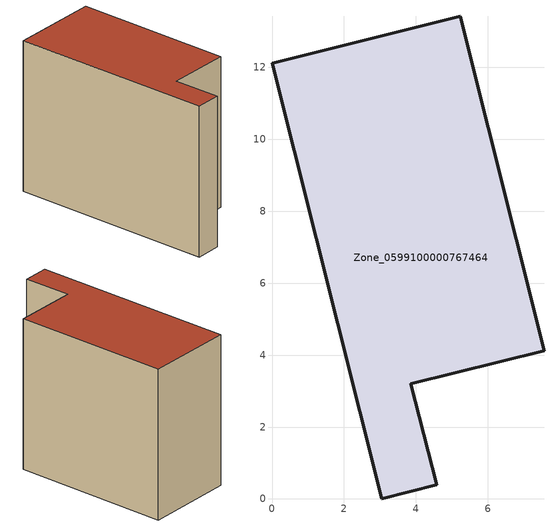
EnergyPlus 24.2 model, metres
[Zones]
Zone_0599100000767464
 floor ground (C_G): 0,12.11 5.23,13.42 7.56,4.12 3.85,3.2 4.58,0.39 3.05,0 z0
 wall outside (C_F): 3.05,0 4.58,0.39 3.85,3.2 7.56,4.12 5.23,13.42 0,12.11 3.05,0 z0:9.28
 roof outside (C_R): 5.23,13.42 0,12.11 3.05,0 4.58,0.39 3.85,3.2 7.56,4.12 z9.28
[BUILDING]
Pand.0599100000767464: North Axis=0; Terrain=City; Loads Convergence Tolerance Value=0.04; Temperature Convergence Tolerance Value=0.4; Solar Distribution=FullExterior; Maximum Number of Warmup Days=25; Minimum Number of Warmup Days=1
[Site:Location]
Rotterdam.The.Hague.AP_ZH_NLD Design_Conditions: Latitude=51.96; Longitude=4.45; Time Zone=1; Elevation=-4.5
[SITE:GROUNDTEMPERATURE:BUILDINGSURFACE]
18, 18, 18, 18, 18, 18, 18, 18, 18, 18, 18, 18
[MATERIAL] Thermal Absorptance=0.9; Solar Absorptance=0.7; Visible Absorptance=0.7
Name | Roughness | Thickness | Conductivity | Density | Specific Heat
G.TI.2006-2014 | MediumSmooth | 0.15 | 0.06 | 540 | 1210
F.TI.2006-2014 | Rough | 0.3 | 0.12 | 1920 | 840
R.TI.2006-2014 | MediumRough | 0.2 | 0.08 | 1500 | 1000
[CONSTRUCTION]
C_G: G.TI.2006-2014
C_F: F.TI.2006-2014
C_R: R.TI.2006-2014
[ZONE]
Zone_0599100000767464: Type=1; Multiplier=1; Ceiling Height=Autocalculate; Volume=Autocalculate; Floor Area=autocalculate; Part of Total Floor Area=Yes
[ZONEINFILTRATION:DESIGNFLOWRATE]
Infil_Zone_0599100000767464: Zone or ZoneList or Space or SpaceList=Zone_0599100000767464; Schedule=AlwaysOn; Design Flow Rate Calculation Method=Flow/Area; Flow Rate per Floor Area=0.0015; Constant Term Coefficient=1; Temperature Term Coefficient=0; Velocity Term Coefficient=0; Velocity Squared Term Coefficient=0
[HVACTEMPLATE:ZONE:IDEALLOADSAIRSYSTEM]
Zone_0599100000767464: Maximum Heating Supply Air Temperature=50; Minimum Cooling Supply Air Temperature=13; Maximum Heating Supply Air Humidity Ratio=0.0156; Minimum Cooling Supply Air Humidity Ratio=0.0077; Heating Limit=NoLimit; Cooling Limit=NoLimit; Dehumidification Control Type=ConstantSensibleHeatRatio; Cooling Sensible Heat Ratio=0.7; Dehumidification Setpoint=60; Humidification Control Type=None; Humidification Setpoint=30; Outdoor Air Method=None; Outdoor Air Flow Rate per Person=0.00944; Outdoor Air Flow Rate per Zone Floor Area=0; Outdoor Air Flow Rate per Zone=0; Demand Controlled Ventilation Type=None; Outdoor Air Economizer Type=NoEconomizer; Heat Recovery Type=None; Sensible Heat Recovery Effectiveness=0.7; Latent Heat Recovery Effectiveness=0.65
[ZONECONTROL:THERMOSTAT]
ThermostatControl_Zone_0599100000767464: Zone or ZoneList=Zone_0599100000767464; Control Type Schedule=DualSetpointControlType; Control 1=Thermostat_Zone_0599100000767464; Temperature Difference Between Cutout And Setpoint=0
[THERMOSTATSETPOINT:DUALSETPOINT]
Thermostat_Zone_0599100000767464: Heating Setpoint Temperature Schedule=HeatingSetpoint_Zone_0599100000767464; Cooling Setpoint Temperature Schedule=CoolingSetpoint_Zone_0599100000767464
[SCHEDULE:COMPACT]
HeatingSetpoint_Zone_0599100000767464: Through: 12/31, For: AllDays, Until: 24:00, 21
CoolingSetpoint_Zone_0599100000767464: Through: 12/31, For: AllDays, Until: 24:00, 24
DualSetpointControlType: Through: 12/31, For: AllDays, Until: 24:00, 4
AlwaysOn: Through: 12/31, For: AllDays, Until: 24:00, 1
